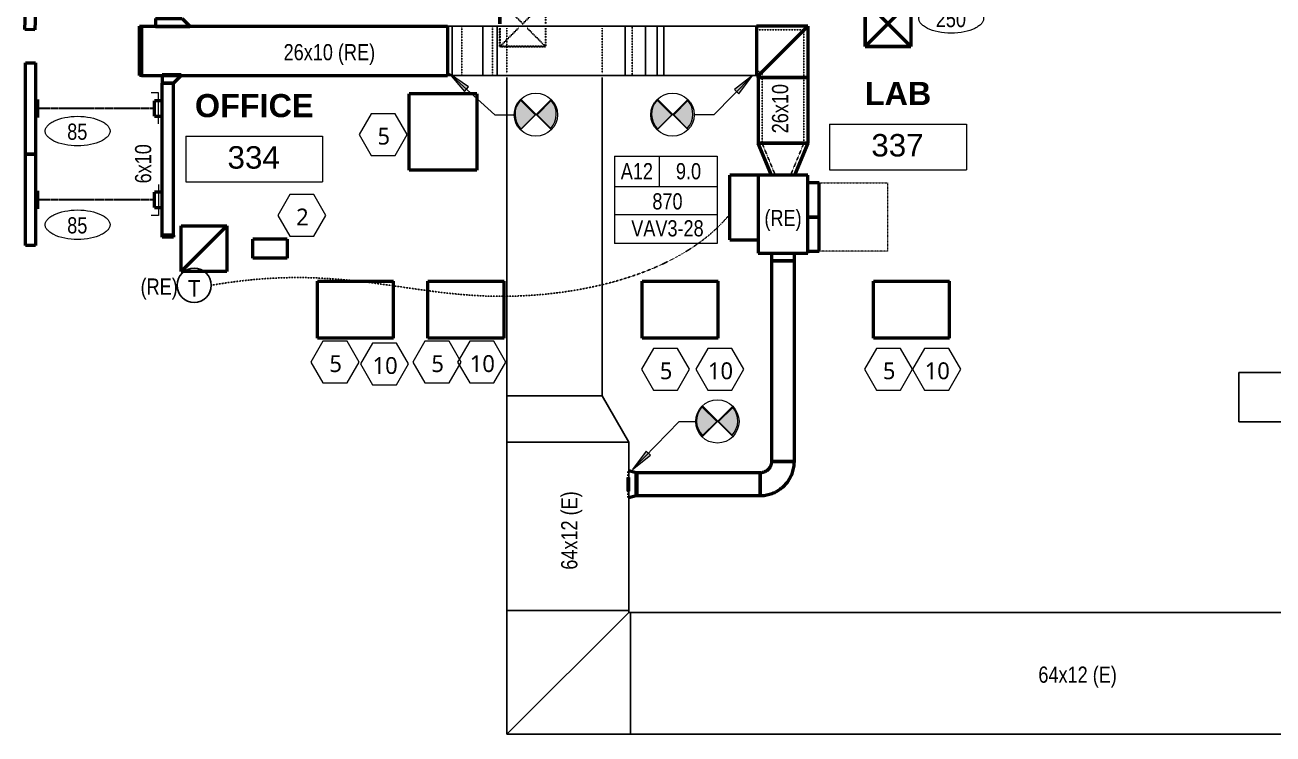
# Model space of a CAD drawing. Header units: inches. Extents: x 12453 to 15257, y -272 to 1517.
# Drawn here: x 12491 to 13148, y -272 to 101 of the extents above; entities that cross this region are included whole.
import ezdxf

# ---------------------------------------------------------------- set-up
doc = ezdxf.new("R2010")
doc.units = ezdxf.units.IN
doc.header["$MEASUREMENT"] = 0
for name, pattern in [('_ Hidden  _below_ behind_ beyond_', [0.09375, 0.0625, -0.03125]), ('Center', [1.2499999999999996, 0.2499999999999999, -0.1874999999999999, 0.625, -0.1874999999999999]), ('Dash', [0.25, 0.125, -0.125]), ('Hidden 1_16_', [0.09374999999999999, 0.06249999999999999, -0.03124999999999999]), ('Hidden 1_32_', [0.0625, 0.03125, -0.03125])]:
    doc.linetypes.add(name, pattern=pattern)
for name, color, linetype, lineweight in [('A-ANNO-NOTE', 131, 'Continuous', 20), ('A-AREA-IDEN', 2, 'Continuous', 20), ('A-DETL', 90, 'Continuous', 9), ('A-DETL-DEMO', 6, 'Continuous', 18), ('G-ANNO-TEXT', 231, 'Continuous', 9), ('M-EQPM', 50, 'Continuous', 18), ('M-EQPM-HDLN', 50, 'Continuous', 18), ('M-EQPM-IDEN', 50, 'Continuous', 20), ('M-HVAC-CDFF', 50, 'Continuous', 50), ('M-HVAC-CDFF-IDEN', 2, 'Continuous', 20), ('M-HVAC-DUCT', 70, 'Continuous', 18), ('M-HVAC-DUCT-CNTR', 70, 'Continuous', 18), ('M-HVAC-DUCT-IDEN', 70, 'Continuous', 20)]:
    doc.layers.add(name, color=color, linetype=linetype, lineweight=lineweight)
doc.styles.add('Arial', font='arial.ttf', dxfattribs={"height": 11.80239520958082})
doc.styles.add('Arial_B', font='arialbd.ttf', dxfattribs={"height": 12.17707442258339})
doc.styles.add('Swis721 BT', font='swiss.ttf', dxfattribs={"width": 0.8, "height": 8.514637904468403})
doc.styles.add('Trebuchet MS', font='trebuc.ttf', dxfattribs={"height": 8.86153846153846})

# ---------------------------------------------------------------- blocks, each defined once
blk = doc.blocks.new('Rectangular Elbow - Mitered - Standard-2767142-3RD FLOOR PLAN - NEW')
at = {"layer": 'M-HVAC-DUCT', "lineweight": 25}
for p, q in [((31.99999999999966, 32.99999999999967), (-32.00000000000033, 32.99999999999967)), ((-32.00000000000033, 32.99999999999967), (-32.00000000000034, 31.99999999999968)), ((31.99999999999967, -32.00000000000033), (31.99999999999966, 32.99999999999967)), ((-32.99999999999975, -32.00000000000033), (-32.99999999999975, 31.99999999999967)), ((-32.99999999999975, 31.99999999999967), (-32.00000000000033, 31.99999999999967)), ((31.99999999999968, -32.00000000000033), (-32.99999999999975, -32.00000000000033))]:
    blk.add_line(p, q, dxfattribs=at)
blk = doc.blocks.new('Rectangular Elbow - Radius - 1 W-2799926-3RD FLOOR PLAN - NEW')
at = {"layer": 'M-HVAC-DUCT', "lineweight": 25}
for p, q in [((12806.9834872941, 74.7976748769318), (12806.9834872941, 100.7976748769318)), ((12817.5900890119, 100.7976748769318), (12806.9834872941, 100.7976748769318)), ((12817.5900890119, 100.7976748769318), (12817.5900890119, 74.7976748769318)), ((12817.5900890119, 74.7976748769318), (12806.9834872941, 74.7976748769318))]:
    blk.add_line(p, q, dxfattribs=at)
blk = doc.blocks.new('Rectangular Elbow - Radius - 1 W-2799993-3RD FLOOR PLAN - NEW')
at = {"layer": 'M-HVAC-DUCT', "lineweight": 25}
for p, q in [((12732.12033853129, 74.7976748769323), (12732.12033853129, 100.7976748769323)), ((12732.12033853129, 100.7976748769323), (12739.62033853129, 100.7976748769323)), ((12739.62033853129, 100.7976748769323), (12739.62033853129, 74.7976748769323)), ((12732.12033853129, 74.7976748769323), (12739.62033853129, 74.7976748769323))]:
    blk.add_line(p, q, dxfattribs=at)
blk = doc.blocks.new('Rectangular Transition - Angle - 30 Degree-2767028-3RD FLOOR PLAN - NEW')
at = {"layer": 'M-HVAC-DUCT', "lineweight": 25}
for p, q in [((3.082584643272768e-13, 24.99999999999971), (24.24871130596463, 38.99999999999972)), ((24.24871130596462, 38.99999999999972), (24.24871130596462, -25.00000000000027)), ((3.082584643272768e-13, -25.0000000000003), (3.082584643272768e-13, 24.99999999999971)), ((24.24871130596462, -25.00000000000027), (3.090860900556435e-13, -25.00000000000029))]:
    blk.add_line(p, q, dxfattribs=at)
blk = doc.blocks.new('Return Diffuser - Rectangular Outlet _PAR_ - PAR-8x8_24x24-V135-3RD FLOOR PLAN - NEW')
at = {"layer": 'M-HVAC-CDFF'}
for p, q in [((12.00000000000039, 11.99999999999992), (-11.99999999999975, 11.99999999999992)), ((-11.99999999999975, 11.99999999999992), (-11.99999999999975, -12.00000000000043)), ((-11.99999999999971, 11.99999999999976), (12.0000000000003, -12.00000000000043)), ((12.00000000000039, -12.00000000000043), (12.00000000000039, 11.99999999999992)), ((-11.99999999999975, -12.00000000000043), (12.00000000000039, -12.00000000000043))]:
    blk.add_line(p, q, dxfattribs=at)
blk = doc.blocks.new('Supply Diffuser _OMNI_ - 8_ RD INLET _24x24_-V147-3RD FLOOR PLAN - NEW')
at = {"layer": 'M-HVAC-CDFF'}
for p, q in [((12.0000000000003, 11.99999999999967), (-11.99999999999971, 11.99999999999967)), ((-11.99999999999971, 11.99999999999967), (-11.99999999999971, -12.00000000000043)), ((12.0000000000003, 11.99999999999979), (-11.99999999999971, -12.00000000000043)), ((-11.99999999999971, 11.99999999999978), (12.0000000000003, -12.00000000000043)), ((-11.99999999999971, 11.99999999999967), (-11.99999999999971, -12.00000000000033)), ((-11.99999999999971, 11.99999999999967), (12.0000000000003, 11.99999999999967)), ((12.0000000000003, -12.00000000000043), (12.0000000000003, 11.99999999999967)), ((12.0000000000003, 11.99999999999967), (12.0000000000003, -12.00000000000033)), ((-11.99999999999971, -12.00000000000043), (12.0000000000003, -12.00000000000043)), ((-11.99999999999971, -12.00000000000033), (12.0000000000003, -12.00000000000033))]:
    blk.add_line(p, q, dxfattribs=at)
blk = doc.blocks.new('Plenum Slot Supply _TBD_ - 8_ RD INLET - TBDI _48_ Plenum_-2904137-3RD FLOOR PLAN - NEW')
at = {"layer": 'M-HVAC-CDFF'}
for p, q in [((24.00000000000034, 2.625000000006843), (-23.99999999999965, 2.625000000006843)), ((-23.99999999999965, 2.625000000006843), (-23.99999999999965, -2.624999999993161)), ((24.00000000000034, -2.624999999993161), (24.00000000000034, 2.625000000006843)), ((-23.99999999999965, -2.624999999993161), (24.00000000000034, -2.624999999993161)), ((-4.687499999999659, -3.750000000000286), (-2.062499999999699, -3.75000000000025)), ((-2.062499999999653, -3.75000000000025), (2.062500000000353, -3.75000000000025)), ((2.062500000000319, -3.75000000000025), (4.687500000000342, -3.750000000000286))]:
    blk.add_line(p, q, dxfattribs=at)
blk = doc.blocks.new('Nailor D35SST 5-12 - Nailor D35SST 5-12-3161700-3RD FLOOR PLAN - NEW')
at = {"layer": 'M-EQPM', "lineweight": 50}
for p, q in [((-27.99999999999975, -13.50000000000023), (-27.99999999999975, 20.49999999999978)), ((-12.99999999999975, 20.49999999999978), (-27.99999999999975, 20.49999999999978)), ((-12.99999999999975, 20.49999999999978), (-12.99999999999975, -13.50000000000023)), ((13.00000000000025, 20.49999999999966), (-12.99999999999975, 20.49999999999966)), ((-12.99999999999975, 20.49999999999966), (-12.99999999999975, -20.50000000000033)), ((13.00000000000025, -20.50000000000033), (13.00000000000025, 20.49999999999966)), ((19.00000000000031, 16.49999999999967), (13.00000000000031, 16.49999999999967)), ((19.00000000000031, -1.50000000000033), (19.00000000000031, 16.49999999999967)), ((13.00000000000031, -1.50000000000033), (19.00000000000031, -1.50000000000033)), ((19.00000000000028, -1.500000000000333), (13.00000000000028, -1.500000000000333)), ((19.00000000000028, -19.50000000000033), (19.00000000000028, -1.500000000000333)), ((-27.99999999999975, -13.50000000000023), (-12.99999999999975, -13.50000000000023)), ((13.00000000000028, -19.50000000000033), (19.00000000000028, -19.50000000000033)), ((-12.99999999999975, -20.50000000000033), (13.00000000000025, -20.50000000000033)), ((-5.999999999990449, -20.50000000000079), (-5.999999999990449, -24.50000000000056)), ((6.000000000000245, -24.50000000000033), (-5.999999999999753, -24.50000000000033)), ((6.000000000010913, -24.50000000000056), (6.000000000010913, -20.50000000000079))]:
    blk.add_line(p, q, dxfattribs=at)
at = {"layer": 'M-EQPM-HDLN', "linetype": 'Dash', "lineweight": 9}
for p, q in [((19.00000000000031, 16.49999999999967), (55.00000000000028, 16.49999999999967)), ((55.00000000000028, 16.49999999999967), (55.00000000000028, -19.50000000000033)), ((55.00000000000028, -19.50000000000033), (19.00000000000028, -19.50000000000033))]:
    blk.add_line(p, q, dxfattribs=at)
blk = doc.blocks.new('Round Elbow - 1 D-V162-3RD FLOOR PLAN - NEW')
at = {"layer": 'M-HVAC-DUCT', "lineweight": 50}
for p, q in [((-5.999999999999707, 11.99999999999966), (2.266469282691368e-13, 11.99999999999964)), ((2.319759987873374e-13, 11.99999999999964), (6.000000000000269, 11.99999999999963)), ((-11.99999999999973, -3.313672457182525e-13), (-11.99999999999973, 5.999999999999641)), ((-11.99999999999973, -6.000000000000335), (-11.99999999999973, -3.366963162364533e-13))]:
    blk.add_line(p, q, dxfattribs=at)
at = {"layer": 'M-HVAC-DUCT', "lineweight": 50, "flags": 128}
for points in [[(-5.999999999990449, 11.99999999999966), (-6.004799360023298, 11.76006399487971), (-6.019189762173027, 11.52051183618437), (-6.043148184865912, 11.28172675626626), (-6.076636299735127, 11.04409076031402), (-6.119600532942058, 10.80798401522907), (-6.171972150876626, 10.57378424143667), (-6.233667370124748, 10.34186610861468), (-6.304587491494202, 10.11260063630288), (-6.384619057921554, 9.886354600348907), (-6.473634035972281, 9.663489946147704), (-6.571490020669443, 9.44436320960335), (-6.678030463313916, 9.229324946750351), (-6.793084921923763, 9.018719172937265), (-6.916469333908025, 8.81288281247407), (-7.047986310531541, 8.612145159629334), (-7.187425452683782, 8.416827351825075), (-7.33456368748375, 8.22724185588879), (-7.489165625143868, 8.043691968170604), (-7.650983935544445, 7.866471329336263), (-7.819759743907524, 7.695863454602317), (-7.995223044941212, 7.532141280174073), (-8.177093134798268, 7.375566726605597), (-8.365079060128663, 7.226390279781298), (-8.558880083554866, 7.084850590193354), (-8.758186164779998, 6.951174091152097), (-8.962678456593492, 6.825574636539499), (-9.172029814947562, 6.708253158690012), (-9.385905322329561, 6.599397346940349), (-9.603962823551681, 6.499181347369016), (-9.82585347312988, 6.407765484195919), (-10.05122229335711, 6.325296003302127), (-10.27970874219772, 6.251904838264067), (-10.51094729007536, 6.187709399289928), (-10.74456800464168, 6.132812385387751), (-10.98019714258726, 6.087301620068728), (-11.21745774756027, 6.051249910849378), (-11.45597025320376, 6.024714932773576), (-11.69535309038792, 6.007739136146141), (-11.93522329763891, 6.000349678619499), (-11.99999999998908, 5.999999999999658)], [(-11.99999999998908, -6.00000000000034), (-11.28019198463062, -5.985601919898044), (-10.56153550854424, -5.942430713447833), (-9.845180268789589, -5.8705554453702), (-9.132272280933192, -5.770091100761873), (-8.423952045679014, -5.641198401142787), (-7.72135272430114, -5.484083547337035), (-7.025598325834834, -5.298997889594374), (-6.337801908899109, -5.086237525484306), (-5.659063801037518, -4.846142826203617), (-4.990469838433909, -4.579097892052459), (-4.333089628801189, -4.285529937959608), (-3.687974840243896, -3.965908610027554), (-3.056157518802592, -3.620745234198352), (-2.43864843741403, -3.250591998242157), (-1.836435478879139, -2.856041068374679), (-1.250482055466364, -2.437723641917614), (-0.6817255676564854, -1.996308937517369), (-0.131075904503632, -1.532503124536674), (0.4005860120000761, -1.047048193336991), (0.9124096362015733, -0.5407207682494571), (1.403576159485965, -0.01433086514396109), (1.873299820191732, 0.531279404424822), (2.320829160665653, 1.09523718041703), (2.745448229428802, 1.6766402506953), (3.146477726553257, 2.274558494373081), (3.523276090391391, 2.888035369809472), (3.875240523938828, 3.516089444872363), (4.201807959187135, 4.157715967018702), (4.502455957902838, 4.811888470686426), (4.776703547420765, 5.477560419419318), (5.024111990102482, 6.153666880101354), (5.244285485217005, 6.839126226624216), (5.436871802138739, 7.532841870256788), (5.601562843846295, 8.233704013954023), (5.73809513980268, 8.940591427795196), (5.846250267461072, 9.652373242712882), (5.925855201688136, 10.36791075964197), (5.976782591570099, 11.08605927119481), (5.998950964150025, 11.80566989295084), (6.000000000010913, 11.99999999999966)]]:
    blk.add_lwpolyline(points, dxfattribs=at)
blk = doc.blocks.new('Rectangular Transition - Angle - 45 Degree-2799240-3RD FLOOR PLAN - NEW')
at = {"layer": 'M-HVAC-DUCT', "lineweight": 50}
for p, q in [((2.979831821830342e-13, 5.999999999999702), (16.89949493661198, 12.99999999999997)), ((16.89949493661198, 12.99999999999997), (16.89949493661198, -13.00000000000005)), ((16.89949493661198, -13.00000000000004), (2.98427949019242e-13, -6.000000000000298))]:
    blk.add_line(p, q, dxfattribs=at)
blk = doc.blocks.new('Rectangular Elbow - Mitered - Standard-2799574-3RD FLOOR PLAN - NEW')
at = {"layer": 'M-HVAC-DUCT', "lineweight": 50}
for p, q in [((12.99999999999967, 13.99999999999966), (-13.00000000000033, 13.99999999999967)), ((-13.00000000000033, 13.99999999999967), (-13.00000000000033, 12.99999999999966)), ((12.99999999999966, -13.00000000000033), (12.99999999999967, 13.99999999999966)), ((-13.99999999999975, -13.00000000000033), (-13.99999999999975, 12.99999999999967)), ((-13.99999999999975, 12.99999999999967), (-13.00000000000033, 12.99999999999967)), ((12.99999999999967, -13.00000000000033), (-13.99999999999975, -13.00000000000033))]:
    blk.add_line(p, q, dxfattribs=at)
blk = doc.blocks.new('Rectangular Endcap - Standard-2909696-3RD FLOOR PLAN - NEW')
at = {"layer": 'M-HVAC-DUCT', "lineweight": 50}
for p, q in [((2.021055038749142e-13, -13.00000000000039), (2.881689837995549e-13, 12.99999999999961)), ((2.451372438372345e-13, 12.99999999999961), (1.00000000000074, 12.99999999999961)), ((1.000000000000783, 12.99999999999961), (1.000000000000697, -13.00000000000039)), ((1.00000000000074, -13.00000000000039), (2.451372438372345e-13, -13.00000000000039))]:
    blk.add_line(p, q, dxfattribs=at)
blk = doc.blocks.new('Rectangular Tap - Beveled - Standard-2915283-3RD FLOOR PLAN - NEW')
at = {"layer": 'M-HVAC-DUCT', "lineweight": 50}
for p, q in [((-0.239999999999754, -6.999999999999724), (-0.2399999999998115, 11.00000000000028)), ((-0.2399999999997764, 11.00000000000028), (2.451372438372345e-13, 11.00000000000028)), ((4.000000000000195, 7.000000000000281), (6.88782364477447e-13, 11.00000000000028)), ((4.000000000000195, -6.999999999999726), (4.000000000000195, 7.000000000000281)), ((4.000000000000195, -6.999999999999726), (-0.2399999999997764, -6.999999999999724))]:
    blk.add_line(p, q, dxfattribs=at)
blk = doc.blocks.new('Rectangular Tap - Beveled - Standard-2915543-3RD FLOOR PLAN - NEW')
at = {"layer": 'M-HVAC-DUCT', "lineweight": 50}
for p, q in [((-0.2399999999997977, 2.999999999999717), (4.000000000000195, 2.999999999999717)), ((-0.2399999999998201, -7.000000000000287), (-0.2399999999997881, 2.999999999999717)), ((4.000000000000195, -3.000000000000279), (4.000000000000195, 2.999999999999717)), ((6.888355174889533e-13, -7.000000000000287), (4.000000000000195, -3.000000000000279)), ((2.451372438372345e-13, -7.000000000000289), (-0.2399999999997977, -7.000000000000287))]:
    blk.add_line(p, q, dxfattribs=at)
blk = doc.blocks.new('Rectangular Endcap - Standard-2915555-3RD FLOOR PLAN - NEW')
at = {"layer": 'M-HVAC-DUCT', "lineweight": 50}
for p, q in [((2.352068423074683e-13, -3.000000000000386), (2.550676453670008e-13, 2.999999999999613)), ((2.451372438372345e-13, 2.999999999999613), (1.00000000000074, 2.999999999999609)), ((1.00000000000075, 2.999999999999609), (1.00000000000073, -3.00000000000039)), ((1.00000000000074, -3.00000000000039), (2.451372438372345e-13, -3.000000000000386))]:
    blk.add_line(p, q, dxfattribs=at)
blk = doc.blocks.new('Rectangular Elbow - Radius - 1 W-V185-3RD FLOOR PLAN - NEW')
at = {"layer": 'M-HVAC-DUCT', "lineweight": 25}
for p, q in [((12823.73222463563, 74.79767487693101), (12823.73222463563, 100.797674876931)), ((12827.26775854156, 100.797674876931), (12823.73222463563, 100.797674876931)), ((12827.26775854156, 100.797674876931), (12827.26775854156, 74.79767487693101)), ((12823.73222463563, 74.79767487693101), (12827.26775854156, 74.79767487693101))]:
    blk.add_line(p, q, dxfattribs=at)
blk = doc.blocks.new('Rectangular Elbow - Radius - 1 W-V133-3RD FLOOR PLAN - NEW')
at = {"layer": 'A-DETL-DEMO', "linetype": 'Hidden 1_16_', "lineweight": 25}
blk.add_line((12720.97674499184, 74.79767487693174), (12720.97674499184, 100.7976748769317), dxfattribs=at)
at = {"layer": 'M-HVAC-DUCT', "lineweight": 25}
for p, q in [((12713.47674499184, 74.79767487693174), (12713.47674499184, 100.7976748769317)), ((12715.97674499184, 100.7976748769317), (12713.47674499184, 100.7976748769317)), ((12715.97674499184, 100.7976748769317), (12715.97674499184, 74.79767487693174)), ((12713.47674499184, 74.79767487693174), (12715.97674499184, 74.79767487693174))]:
    blk.add_line(p, q, dxfattribs=at)
blk = doc.blocks.new('Supply Diffuser _OMNI_ - 8_ RD INLET _24x24_-3198319-3RD FLOOR PLAN - NEW')
at = {"layer": 'A-DETL-DEMO', "linetype": 'Hidden 1_16_', "lineweight": 30}
for p, q in [((-11.99999999999971, 7.193385346762089), (-11.99999999999971, -12.00000000000043)), ((-11.99999999999971, 7.193385346762107), (-11.99999999999971, -12.00000000000033)), ((-7.193385346761585, 7.19338534676162), (0.09265195268216873, -0.09265195268219671)), ((12.0000000000003, 11.99999999999967), (2.342651952681146, 11.99999999999967)), ((12.0000000000003, 11.99999999999979), (2.342651952682106, 2.34265195268151)), ((2.342651952681145, 11.99999999999967), (12.0000000000003, 11.99999999999967)), ((12.0000000000003, -12.00000000000043), (12.0000000000003, 11.99999999999967)), ((12.0000000000003, 11.99999999999967), (12.0000000000003, -12.00000000000033)), ((0.09265195268102565, 0.09265195268041014), (-11.99999999999971, -12.00000000000043)), ((2.342651952681753, -2.342651952681802), (12.0000000000003, -12.00000000000043)), ((-11.99999999999971, -12.00000000000043), (0.09265195268134806, -12.00000000000043)), ((-11.99999999999971, -12.00000000000033), (0.09265195268134806, -12.00000000000033)), ((2.342651952681145, -12.00000000000043), (12.0000000000003, -12.00000000000043)), ((2.342651952681145, -12.00000000000033), (12.0000000000003, -12.00000000000033))]:
    blk.add_line(p, q, dxfattribs=at)
at = {"layer": 'M-HVAC-CDFF'}
for p, q in [((0.09265195268134806, 11.99999999999967), (-11.99999999999971, 11.99999999999967)), ((-11.99999999999971, 11.99999999999967), (-11.99999999999971, 9.443385346761897)), ((-11.99999999999971, 11.99999999999978), (-9.4433853467622, 9.443385346762254)), ((-11.99999999999971, 11.99999999999967), (-11.99999999999971, 9.443385346761907)), ((-11.99999999999971, 11.99999999999967), (0.09265195268134539, 11.99999999999967))]:
    blk.add_line(p, q, dxfattribs=at)
blk = doc.blocks.new('Round Takeoff - Conical - Standard-2905850-3RD FLOOR PLAN - NEW')
at = {"layer": 'A-DETL-DEMO', "linetype": 'Hidden 1_16_', "lineweight": 30}
for p, q in [((-0.2399999999888678, 7.000000000000454), (1.091393642127514e-11, 7.000000000000454)), ((-0.2399999999997084, 7.000000000000393), (-0.2399999999997084, 3.590011200983804)), ((-0.2399999999997084, -3.590011200982842), (-0.2399999999997084, -6.999999999999749)), ((1.091393642127514e-11, -6.999999999999431), (-0.2399999999888678, -6.999999999999431))]:
    blk.add_line(p, q, dxfattribs=at)
at = {"layer": 'M-HVAC-DUCT', "lineweight": 50}
for p, q in [((1.091393642127514e-11, 7.000000000000454), (4.000000000011368, 6.000000000000681)), ((-0.2399999999997084, 3.588329557459085), (-0.2399999999997084, 2.523473074422287e-13)), ((-0.2399999999997084, 3.50233014431884e-13), (-0.2399999999997084, -3.58832955745839)), ((2.464695114667847e-13, 3.59358684137979), (2.464695114667847e-13, 2.523473074422287e-13)), ((2.464695114667847e-13, 3.50233014431884e-13), (2.464695114667847e-13, -3.593568944535265)), ((4.000000000011368, 6.00000000000034), (4.250000000011823, 6.00000000000034)), ((4.000000000000246, 6.000000000000596), (4.000000000000374, 3.599525499050531e-13)), ((4.000000000000257, 3.599525499050483e-13), (4.000000000000513, -5.999999999999436)), ((4.250000000000245, 2.484735882141294e-13), (4.250000000000245, 6.000000000000408)), ((4.250000000000245, -5.999999999999726), (4.250000000000245, 3.214902994521809e-13)), ((4.000000000011368, -5.999999999999317), (1.091393642127514e-11, -6.999999999999431)), ((4.250000000011823, -5.999999999999658), (4.000000000011368, -5.999999999999658))]:
    blk.add_line(p, q, dxfattribs=at)
blk = doc.blocks.new('Round Takeoff - Standard w_ VD-V214-3RD FLOOR PLAN - NEW')
at = {"layer": 'A-DETL-DEMO', "linetype": 'Hidden 1_16_', "lineweight": 30}
for p, q in [((-0.2400000000038744, 4.000000000010004), (-3.41060513164848e-12, 4.000000000010004)), ((-0.2399999999998057, 4.000000000000414), (-0.2399999999997924, 3.325186224399847e-13)), ((-0.2399999999998057, 3.299486289839078e-13), (-0.2399999999997924, -3.999999999999702)), ((-4.092726157978176e-12, -3.99999999998954), (-0.2400000000038744, -3.99999999998954))]:
    blk.add_line(p, q, dxfattribs=at)
at = {"layer": 'M-HVAC-DUCT'}
for p, q in [((2.003420426543702, 8.25000000000033), (5.753420426543704, 8.250000000000343)), ((2.003420426543728, -7.999999999999659), (2.003420426543702, 8.250000000000332))]:
    blk.add_line(p, q, dxfattribs=at)
at = {"layer": 'M-HVAC-DUCT', "lineweight": 50}
for p, q in [((-2.728484105318784e-12, 4.000000000010686), (3.999999999995679, 4.000000000010686)), ((4.000000000000305, 2.9890503392581e-13), (4.000000000000294, 4.000000000000406)), ((4.000000000000305, -3.999999999999709), (4.000000000000294, 2.963350404697327e-13)), ((3.999999999996362, -3.99999999998954), (-4.092726157978176e-12, -3.99999999998954))]:
    blk.add_line(p, q, dxfattribs=at)
blk = doc.blocks.new('Round Takeoff - Standard w_ VD-V221-3RD FLOOR PLAN - NEW')
at = {"layer": 'A-DETL-DEMO', "linetype": 'Hidden 1_16_', "lineweight": 30}
for p, q in [((-0.2399999999997817, 4.000000000012732), (3.41060513164848e-13, 4.000000000012732)), ((-0.2399999999996937, 3.999999999999702), (-0.2399999999997071, -3.040999157929865e-13)), ((-0.2399999999996937, -3.066699092490638e-13), (-0.2399999999997071, -4.000000000000414)), ((3.41060513164848e-13, -3.999999999988176), (-0.2399999999997817, -3.999999999988176))]:
    blk.add_line(p, q, dxfattribs=at)
at = {"layer": 'M-HVAC-DUCT'}
for p, q in [((2.003420426543728, 7.999999999999659), (2.003420426543702, -8.250000000000332)), ((2.003420426543702, -8.25000000000033), (5.753420426543704, -8.250000000000343))]:
    blk.add_line(p, q, dxfattribs=at)
at = {"layer": 'M-HVAC-DUCT', "lineweight": 50}
for p, q in [((3.41060513164848e-13, 4.000000000012732), (4.000000000000454, 4.000000000012732)), ((4.000000000000283, -3.221837536606543e-13), (4.000000000000294, 3.999999999999709)), ((4.000000000000454, -3.999999999988176), (3.41060513164848e-13, -3.999999999988176)), ((4.000000000000283, -4.000000000000406), (4.000000000000294, -3.247537471167313e-13))]:
    blk.add_line(p, q, dxfattribs=at)
blk = doc.blocks.new('Diffuser Tag - Diffuser Tag _GPI_ - Airflow Only-1174567-3RD FLOOR PLAN - NEW')
at = {"layer": 'M-HVAC-CDFF-IDEN'}
for points, knots in [([(-0.2733821722393264, 8.234832660405194e-16), (-0.2733821722393264, 0.002120544972881543), (-0.2729835601545574, 0.00647847487141492), (-0.2703405630587479, 0.01531469710434119), (-0.2634260964460383, 0.02693955562540351), (-0.248144382122115, 0.04138758304565707), (-0.219066139123674, 0.05918199625253466), (-0.1685048339180955, 0.07621826088950157), (-0.09564779723932655, 0.0834729008052498), (-0.02279076056055762, 0.07621826088950127), (0.02777054464502081, 0.05918199625253412), (0.05684878764346215, 0.04138758304565641), (0.07213050196738555, 0.02693955562540276), (0.07904496858009517, 0.01531469710434035), (0.0816879656759046, 0.006478474871414024), (0.08208657776067356, 0.00212054497288066), (0.0820865777606736, -5.985621849243556e-17)], [-2.186510674934082e-15, -2.186510674934082e-15, -2.186510674934082e-15, -2.186510674934082e-15, 0.09817477042467884, 0.1963495408493599, 0.3926990816987219, 0.589048622548084, 0.7853981633974461, 1.17809724509617, 1.570796326794894, 1.963495408493618, 2.356194490192343, 2.552544031041704, 2.748893571891067, 2.945243112740429, 3.04341788316511, 3.141592653589791, 3.141592653589791, 3.141592653589791, 3.141592653589791]), ([(0.0820865777606736, -3.244976466198412e-18), (0.0820865777606736, -0.002120544972880719), (0.08168796567590463, -0.0064784748714141), (0.07904496858009527, -0.01531469710434032), (0.07213050196738575, -0.02693955562540273), (0.05684878764346234, -0.04138758304565628), (0.02777054464502117, -0.05918199625253387), (-0.02279076056055731, -0.07621826088950084), (-0.09564779723932616, -0.08347290080524901), (-0.1685048339180951, -0.07621826088950065), (-0.2190661391236737, -0.0591819962525334), (-0.248144382122115, -0.04138758304565567), (-0.2634260964460383, -0.02693955562540207), (-0.270340563058748, -0.01531469710433957), (-0.2729835601545574, -0.006478474871413342), (-0.2733821722393264, -0.002120544972879948), (-0.2733821722393264, 7.731000999696823e-16)], [3.14159265358979, 3.14159265358979, 3.14159265358979, 3.14159265358979, 3.239767424014471, 3.337942194439152, 3.534291735288514, 3.730641276137876, 3.926990816987239, 4.319689898685963, 4.712388980384687, 5.105088062083411, 5.497787143782135, 5.694136684631498, 5.89048622548086, 6.086835766330221, 6.185010536754902, 6.283185307179584, 6.283185307179584, 6.283185307179584, 6.283185307179584])]:
    blk.add_open_spline(points, degree=3, knots=knots, dxfattribs=at)
blk = doc.blocks.new('Room Tag - Room Tag-84095-3RD FLOOR PLAN - NEW')
at = {"layer": 'A-AREA-IDEN'}
for p, q in [((-0.3749999999999999, -0.06249999999999998), (-0.3749999999999999, -0.3124999999999999)), ((-0.3749999999999999, -0.06249999999999998), (0.3749999999999999, -0.06249999999999998)), ((0.3749999999999999, -0.06249999999999998), (0.3749999999999999, -0.3124999999999999)), ((-0.3749999999999999, -0.3124999999999999), (0.3749999999999999, -0.3124999999999999))]:
    blk.add_line(p, q, dxfattribs=at)
blk = doc.blocks.new('Mechanical Equipment Tag - VAV-1159225-3RD FLOOR PLAN - NEW')
at = {"layer": 'M-EQPM-IDEN'}
for p, q in [((0.05117652664444897, -0.1709214427389848), (0.05117652664444821, -0.6506089427389851)), ((0.05117652664444897, -0.1709214427389848), (0.6129984166804646, -0.1709214427389866)), ((0.2971114323324517, -0.3386297760723189), (0.297111432332452, -0.1709214427389855)), ((0.6129984166804646, -0.1709214427389866), (0.6129984166804638, -0.6506089427389867)), ((0.0511765266444487, -0.3386297760723181), (0.6129984166804644, -0.3386297760723199)), ((0.05117652664444846, -0.4909735260723181), (0.6129984166804641, -0.4909735260723199)), ((0.6129984166804638, -0.6506089427389867), (0.05117652664444821, -0.6506089427389851))]:
    blk.add_line(p, q, dxfattribs=at)
blk = doc.blocks.new('Point of Connection - Point of Connection - _GPI_-746426-3RD FLOOR PLAN - NEW')
at = {"layer": 'A-ANNO-NOTE', "lineweight": 9}
h = blk.add_hatch(color=256, dxfattribs=at)
edge = h.paths.add_edge_path(flags=0)
edge.add_arc((-0.002280299266980333, 0.004650984430885837), 0.1145497240274478, 137.6645063476148, 224.8464373478384, ccw=False)
edge.add_line((-0.08695706292251913, 0.08179685257421848), (-0.006262837864139767, 0.001102627515838714))
edge.add_line((-0.006262837864139766, 0.00110262751583871), (-0.08349598583011647, -0.07613052045013786))
h = blk.add_hatch(color=256, dxfattribs=at)
edge = h.paths.add_edge_path(flags=0)
edge.add_line((0.07871055801337995, -0.07328055057716999), (0.004327379920371133, 0.0011026275158387))
edge.add_line((0.004327379920371121, 0.0011026275158387), (0.08177458262271144, 0.07854983021817939))
edge.add_arc((-0.005508123295087922, 0.004365138249880495), 0.1145497240274478, -42.674609157798386, 40.36239929141709, ccw=False)
at = {"layer": 'A-ANNO-NOTE'}
for p, q in [((-0.006262837864139766, 0.00110262751583871), (-0.08695706292251913, 0.08179685257421848)), ((-0.08622730235600952, -0.08204120768564219), (0.08121650285044459, 0.08540259752081159)), ((0.08274005169439434, -0.08048941496779564), (-0.08467550963816298, 0.08692614636476134)), ((0.08177458262271144, 0.07854983021817939), (0.004327379920371121, 0.0011026275158387)), ((-0.08349598583011647, -0.07613052045013786), (-0.006262837864139766, 0.00110262751583871)), ((0.004327379920371132, 0.0011026275158387), (0.07871055801337995, -0.07328055057716999))]:
    blk.add_line(p, q, dxfattribs=at)
blk.add_circle((-0.002505399752782466, 0.001680694917584698), 0.118400650129163, dxfattribs=at)
for centre, start, end in [((-0.002280299266980333, 0.004650984430885837), 137.6645063476145, 224.846437347838), ((-0.005508123295087922, 0.004365138249880495), 317.3253908422012, 40.36239929141682)]:
    blk.add_arc(centre, 0.1145497240274478, start, end, dxfattribs=at)
blk = doc.blocks.new('Note Hexagon - Note Hexagon - _GPI_-1528888-3RD FLOOR PLAN - NEW')
at = {"layer": 'A-ANNO-NOTE'}
for p, q in [((-0.06936595791414911, 0.1146539663481912), (-0.1352839266641504, 0.000480695341454583)), ((0.06246997958585079, 0.1146539663481897), (-0.06936595791414911, 0.1146539663481912)), ((0.1283879483358497, 0.0004806953414513018), (0.06246997958585077, 0.1146539663481897)), ((-0.1352839266641504, 0.0004806953414545882), (-0.06936595791415202, -0.1136925756652837)), ((0.06246997958584775, -0.1136925756652856), (0.1283879483358497, 0.0004806953414513356)), ((-0.06936595791415205, -0.1136925756652837), (0.06246997958584773, -0.1136925756652856))]:
    blk.add_line(p, q, dxfattribs=at)

msp = doc.modelspace()

# ---------------------------------------------------------------- hatches: boundary and pattern name
at = {"layer": 'A-ANNO-NOTE'}
for points in [[(12714.59612579131, 75.64061213045024), (12722.44879624638, 66.43021423125268), (12724.56504937849, 68.77647159790195)], [(12873.89064138439, 74.84833813521128), (12864.34565743247, 67.40594980250275), (12866.59712671527, 65.18911940341845)], [(12810.82015498069, -132.5464075511655), (12820.29026566758, -125.0089765355356), (12818.01674877298, -122.814763264299)]]:
    msp.add_hatch(color=256, dxfattribs=at).paths.add_polyline_path(points, flags=0)

# ---------------------------------------------------------------- linework, layer by layer
for p, q in [((12714.59612579131, 75.64061213045024), (12722.44879624638, 66.43021423125268)), ((12724.56504937849, 68.77647159790195), (12714.59612579131, 75.64061213045024)), ((12714.59612579131, 75.64061213045024), (12738.40687757238, 54.16403468814459)), ((12873.89064138439, 74.84833813521128), (12853.52456621045, 54.16403468814452)), ((12873.89064138439, 74.84833813521128), (12864.34565743247, 67.40594980250275)), ((12866.59712671527, 65.18911940341845), (12873.89064138439, 74.84833813521128)), ((12722.44879624638, 66.43021423125268), (12724.56504937849, 68.77647159790195)), ((12864.34565743247, 67.40594980250275), (12866.59712671527, 65.18911940341845)), ((12738.40687757238, 54.16403468814459), (12748.60603734786, 54.16403468814459)), ((12853.52456621045, 54.16403468814452), (12843.17027324809, 54.16403468814456)), ((12810.82015498069, -132.5464075511655), (12835.2930764067, -107.1889817021932)), ((12835.2930764067, -107.1889817021932), (12844.04576078348, -107.1889817021932)), ((12818.01674877298, -122.814763264299), (12810.82015498069, -132.5464075511655)), ((12820.29026566758, -125.0089765355356), (12818.01674877298, -122.814763264299)), ((12810.82015498069, -132.5464075511655), (12820.29026566758, -125.0089765355356))]:
    msp.add_line(p, q, dxfattribs=at)
at = {"layer": 'A-DETL', "lineweight": 50}
msp.add_line((12902.97854573061, 100.7976748769307), (12876.97854573061, 74.79767487693252), dxfattribs=at)
at = {"layer": 'A-DETL', "lineweight": 25}
msp.add_line((12808.76795590105, -207.6212264459205), (12744.76795590105, -271.6212264459222), dxfattribs=at)
msp.add_circle((12580.28299829114, -35.57076338995869), 9, dxfattribs=at)
at = {"layer": 'A-DETL', "linetype": '_ Hidden  _below_ behind_ beyond_', "lineweight": 25}
msp.add_open_spline([(12589.28299829114, -35.57076338995876), (12654.56550111865, -24.12596112055302), (12721.19805272416, -55.19723021660923), (12835.73894160678, -30.33001817704906), (12861.8868973999, 1.797674876930127)], degree=3, knots=[0, 0, 0, 0, 7.139116360812094, 13.58782601489686, 13.58782601489686, 13.58782601489686, 13.58782601489686], dxfattribs=at)
at = {"layer": 'A-DETL-DEMO', "linetype": 'Hidden 1_16_', "lineweight": 25}
for p, q in [((12737.12033853129, 74.7976748769323), (12737.12033853129, 100.7976748769323)), ((12744.76795590105, 75.92267487693229), (12744.76795590105, 99.67267487693258)), ((12794.76795590105, 75.92267487693161), (12794.76795590105, 99.6726748769319)), ((12810.51902120003, 100.7976748769318), (12810.51902120003, 74.79767487693178))]:
    msp.add_line(p, q, dxfattribs=at)
at = {"layer": 'M-HVAC-DUCT', "lineweight": 50}
for p, q in [((12552.5270401572, 74.79767487693404), (12552.5270401572, 100.797674876934)), ((12552.5270401572, 100.797674876934), (12713.47674499184, 100.7976748769317)), ((12713.47674499184, 100.7976748769317), (12713.47674499184, 74.79767487693174)), ((12552.5270401572, 74.79767487693404), (12713.47674499184, 74.79767487693174)), ((12876.8868973999, 73.79767487692996), (12902.8868973999, 73.79767487692996)), ((12876.8868973999, 73.79767487692996), (12876.8868973999, 39.19716981354173)), ((12902.8868973999, 73.79767487692996), (12902.8868973999, 39.19716981354173)), ((12563.45116580841, 70.7976748769336), (12569.45116580841, 70.7976748769336)), ((12563.45116580841, -9.202325123066165), (12563.45116580841, 70.7976748769336)), ((12569.45116580841, -9.202325123066165), (12569.45116580841, 70.7976748769336)), ((12693.37143968551, 25.04767487716816), (12693.37143968551, 65.04767487716816)), ((12728.8773842884, 65.04767487716805), (12693.37143968551, 65.04767487716816)), ((12728.8773842884, 65.04767487716805), (12728.8773842884, 25.04767487716805)), ((12902.8868973999, 39.19716981354173), (12876.8868973999, 39.19716981354173)), ((12728.8773842884, 25.04767487716805), (12693.37143968551, 25.04767487716816)), ((12569.45116580841, -9.202325123066165), (12563.45116580841, -9.202325123066165)), ((12611.1926037697, -21.36042093791864), (12611.1926037697, -11.36042093791864)), ((12629.1926037697, -11.36042093791864), (12611.1926037697, -11.36042093791864)), ((12629.1926037697, -11.36042093791864), (12629.1926037697, -21.36042093791864)), ((12629.1926037697, -21.36042093791864), (12611.1926037697, -21.36042093791864)), ((12883.88689739991, -22.70232512306972), (12883.88689739991, -128.2023251230655)), ((12883.8868973999, -22.70232512306982), (12895.8868973999, -22.70232512306982)), ((12895.88689739991, -128.2023251230655), (12895.88689739991, -22.70232512306972)), ((12645.17651375487, -33.34901866322067), (12685.17651375487, -33.34901866322067)), ((12645.17651375487, -63.34901866322067), (12645.17651375487, -33.34901866322067)), ((12685.17651375487, -63.34901866322067), (12685.17651375487, -33.34901866322067)), ((12703.22728034244, -33.34901866322066), (12743.22728034244, -33.34901866322066)), ((12703.22728034244, -63.34901866322065), (12703.22728034244, -33.34901866322066)), ((12743.22728034244, -63.34901866322065), (12743.22728034244, -33.34901866322066)), ((12815.81314828816, -33.34901866322067), (12855.81314828816, -33.34901866322067)), ((12815.81314828816, -63.34901866322067), (12815.81314828816, -33.34901866322067)), ((12855.81314828816, -63.34901866322067), (12855.81314828816, -33.34901866322067)), ((12937.477606652, -33.34901866322067), (12977.477606652, -33.34901866322067)), ((12937.477606652, -63.34901866322067), (12937.477606652, -33.34901866322067)), ((12977.477606652, -63.34901866322067), (12977.477606652, -33.34901866322067)), ((12685.17651375487, -63.34901866322067), (12645.17651375487, -63.34901866322067)), ((12743.22728034244, -63.34901866322065), (12703.22728034244, -63.34901866322065)), ((12855.81314828816, -63.34901866322067), (12815.81314828816, -63.34901866322067)), ((12977.477606652, -63.34901866322067), (12937.477606652, -63.34901866322067)), ((12895.8868973999, -128.2023251230656), (12883.8868973999, -128.2023251230656)), ((12877.88689739991, -134.2023251230655), (12813.01795590106, -134.2023251230655)), ((12813.01795590105, -146.2023251230655), (12813.01795590105, -134.2023251230655)), ((12877.8868973999, -134.2023251230655), (12877.8868973999, -146.2023251230655)), ((12813.01795590106, -146.2023251230655), (12877.88689739991, -146.2023251230655))]:
    msp.add_line(p, q, dxfattribs=at)
at = {"layer": 'M-HVAC-DUCT', "lineweight": 25}
for p, q in [((12715.97674499184, 74.79767487693174), (12715.97674499184, 100.7976748769317)), ((12715.97674499184, 100.7976748769317), (12732.12033853129, 100.7976748769323)), ((12732.12033853129, 100.7976748769323), (12732.12033853129, 74.79767487693232)), ((12739.62033853129, 74.7976748769323), (12739.62033853129, 100.7976748769323)), ((12806.9834872941, 100.7976748769318), (12739.62033853129, 100.7976748769323)), ((12806.9834872941, 100.7976748769318), (12806.9834872941, 74.79767487693178)), ((12817.5900890119, 74.7976748769318), (12817.5900890119, 100.7976748769318)), ((12823.73222463563, 100.797674876931), (12817.5900890119, 100.7976748769318)), ((12823.73222463563, 100.797674876931), (12823.73222463563, 74.79767487693101)), ((12827.26775854156, 74.79767487693101), (12827.26775854156, 100.797674876931)), ((12875.8868973999, 100.7976748769293), (12827.26775854156, 100.797674876931)), ((12875.8868973999, 100.7976748769293), (12875.8868973999, 74.7976748769293)), ((12715.97674499184, 74.79767487693174), (12732.12033853129, 74.7976748769323)), ((12806.9834872941, 74.79767487693178), (12739.62033853129, 74.7976748769323)), ((12744.76795590105, -93.76836515007976), (12744.76795590105, 73.67267487693248)), ((12794.76795590105, -93.76836515007976), (12794.76795590105, 73.67267487693186)), ((12823.73222463563, 74.79767487693101), (12817.5900890119, 74.7976748769318)), ((12875.8868973999, 74.7976748769293), (12827.26775854156, 74.79767487693101)), ((13129.67485647675, -107.3925644803433), (13129.67485647675, -81.39256448034328)), ((13215.67485647675, -81.39256448034398), (13129.67485647675, -81.3925644803433)), ((12794.76795590105, -93.76836515007976), (12744.76795590105, -93.76836515007976)), ((13215.67485647675, -107.392564480344), (13129.67485647675, -107.3925644803433)), ((12744.76795590105, -118.017076456044), (12808.76795590104, -118.017076456044)), ((12744.76795590105, -206.6212264459216), (12744.76795590105, -118.017076456044)), ((12808.76795590105, -136.6135250484981), (12808.76795590105, -118.017076456044)), ((12808.52795590105, -136.596773847601), (12808.76795590105, -136.596773847601)), ((12808.52795590105, -143.8078763985299), (12808.76795590104, -143.8078763985299)), ((12808.76795590105, -206.6212264459216), (12808.76795590105, -143.7911222860112)), ((12808.76795590104, -206.6212264459216), (12744.76795590105, -206.6212264459216)), ((12809.76795590105, -271.621226445921), (12809.76795590105, -207.621226445921)), ((13275.8868973999, -207.6212264459236), (12809.76795590105, -207.621226445921)), ((13275.8868973999, -271.6212264459236), (12809.76795590105, -271.621226445921))]:
    msp.add_line(p, q, dxfattribs=at)
at = {"layer": 'M-HVAC-DUCT', "linetype": 'Hidden 1_32_', "lineweight": 25}
for p, q in [((12900.8868973999, 98.79767487692907), (12875.8868973999, 98.79767487692907)), ((12900.8868973999, 39.19716981354173), (12900.8868973999, 98.79767487692907)), ((12875.8868973999, 76.79767487692907), (12878.8868973999, 76.79767487692908)), ((12878.8868973999, 76.79767487692908), (12878.8868973999, 39.19716981354173)), ((12885.8868973999, 22.29767487693005), (12878.8868973999, 39.19716981354173)), ((12893.8868973999, 22.29767487693005), (12900.8868973999, 39.19716981354173))]:
    msp.add_line(p, q, dxfattribs=at)
at = {"layer": 'M-HVAC-DUCT-CNTR', "linetype": 'Center', "lineweight": 30}
for points in [[(12559.45116580841, 57.39961307946967), (12538.87104331381, 57.39961307946967), (12518.45513238991, 57.39961307946858), (12497.87500989531, 57.39961307946857)], [(12559.45116580841, 9.399613079463823), (12538.87104331381, 9.399613079463823), (12518.45513238991, 9.399613079464826), (12497.87500989531, 9.399613079464826)]]:
    msp.add_open_spline(points, degree=3, dxfattribs=at)

# ---------------------------------------------------------------- block references
at = {"layer": 'A-ANNO-NOTE'}
for name, p, xscale, yscale, zscale in [('Point of Connection - Point of Connection - _GPI_-746426-3RD FLOOR PLAN - NEW', (12760.21301813654, 54.00268797605649), 96, 96, 96), ('Point of Connection - Point of Connection - _GPI_-746426-3RD FLOOR PLAN - NEW', (12832.04432921197, 54.00268797605647), 96, 96, 96), ('Note Hexagon - Note Hexagon - _GPI_-1528888-3RD FLOOR PLAN - NEW', (12679.98794165666, 43.62373931640535), 96, 96, 96), ('Note Hexagon - Note Hexagon - _GPI_-1528888-3RD FLOOR PLAN - NEW', (12637.18413104484, 1.104790153951747), 96, 96, 96), ('Note Hexagon - Note Hexagon - _GPI_-1528888-3RD FLOOR PLAN - NEW', (12654.67544165666, -76.02268065027471), 96, 96, 96), ('Note Hexagon - Note Hexagon - _GPI_-1528888-3RD FLOOR PLAN - NEW', (12708.29457241016, -76.0226806502747), 96, 96, 96), ('Note Hexagon - Note Hexagon - _GPI_-1528888-3RD FLOOR PLAN - NEW', (12731.80945309928, -76.02268065027484), 96.00000000000009, 96.00000000000009, 96.00000000000009), ('Note Hexagon - Note Hexagon - _GPI_-1528888-3RD FLOOR PLAN - NEW', (12680.67970706817, -77.0180206132687), 96.00000000000009, 96.00000000000009, 96.00000000000009), ('Note Hexagon - Note Hexagon - _GPI_-1528888-3RD FLOOR PLAN - NEW', (12828.41947426404, -79.79182629414538), 96, 96, 96), ('Note Hexagon - Note Hexagon - _GPI_-1528888-3RD FLOOR PLAN - NEW', (12857.03301774324, -79.79182629414501), 96, 96, 96), ('Note Hexagon - Note Hexagon - _GPI_-1528888-3RD FLOOR PLAN - NEW', (12945.72051774324, -79.79182629414538), 96, 96, 96), ('Note Hexagon - Note Hexagon - _GPI_-1528888-3RD FLOOR PLAN - NEW', (12971.03301774324, -79.79182629414538), 96, 96, 96), ('Point of Connection - Point of Connection - _GPI_-746426-3RD FLOOR PLAN - NEW', (12855.65274157215, -107.3503284142814), 96, 96, 96)]:
    msp.add_blockref(name, p, dxfattribs=dict(at, xscale=xscale, yscale=yscale, zscale=zscale))
at = {"layer": 'A-AREA-IDEN', "xscale": 95.99999999999994, "yscale": 95.99999999999994, "zscale": 95.99999999999994}
for p in [(12950.38145295403, 55.17372581461593), (12611.82878371837, 48.7820918028705)]:
    msp.add_blockref('Room Tag - Room Tag-84095-3RD FLOOR PLAN - NEW', p, dxfattribs=at)
at = {"layer": 'M-EQPM', "lineweight": 50}
msp.add_blockref('Nailor D35SST 5-12 - Nailor D35SST 5-12-3161700-3RD FLOOR PLAN - NEW', (12889.8868973999, 1.79767487693072), dxfattribs=at)
at = {"layer": 'M-EQPM-IDEN', "xscale": 95.99999999999994, "yscale": 95.99999999999994, "zscale": 95.99999999999994}
msp.add_blockref('Mechanical Equipment Tag - VAV-1159225-3RD FLOOR PLAN - NEW', (12796.3861214095, 48.83307158240741), dxfattribs=at)
at = {"layer": 'M-HVAC-CDFF', "extrusion": (0, 0, -1)}
for name, p, rotation in [('Plenum Slot Supply _TBD_ - 8_ RD INLET - TBDI _48_ Plenum_-2904137-3RD FLOOR PLAN - NEW', (-12494.75456726361, 122.8260226270687), 271.9999999999985), ('Supply Diffuser _OMNI_ - 8_ RD INLET _24x24_-V147-3RD FLOOR PLAN - NEW', (-12945.08634124781, 102.0153268296138), 270.0000000000008), ('Plenum Slot Supply _TBD_ - 8_ RD INLET - TBDI _48_ Plenum_-2904137-3RD FLOOR PLAN - NEW', (-12494.12500989531, 57.39961307946901), 270.0000000000013), ('Plenum Slot Supply _TBD_ - 8_ RD INLET - TBDI _48_ Plenum_-2904137-3RD FLOOR PLAN - NEW', (-12494.12500989531, 9.399613079465258), 270.0000000000013), ('Return Diffuser - Rectangular Outlet _PAR_ - PAR-8x8_24x24-V135-3RD FLOOR PLAN - NEW', (-12585.5000098953, -16.36042093791897), 180)]:
    msp.add_blockref(name, p, dxfattribs=dict(at, rotation=rotation))
at = {"layer": 'M-HVAC-CDFF', "linetype": 'Hidden 1_16_', "lineweight": 30, "extrusion": (0, 0, -1), "rotation": 270.0000000000008}
msp.add_blockref('Supply Diffuser _OMNI_ - 8_ RD INLET _24x24_-3198319-3RD FLOOR PLAN - NEW', (-12753.08634124781, 102.0153268296134), dxfattribs=at)
at = {"layer": 'M-HVAC-CDFF-IDEN', "xscale": 95.99999999999994, "yscale": 95.99999999999994, "zscale": 95.99999999999994}
for p in [(12987.5402978272, 104.7704495524228), (12528.16294705609, 45.5325610165916), (12528.16294705609, -3.72538692053517)]:
    msp.add_blockref('Diffuser Tag - Diffuser Tag _GPI_ - Airflow Only-1174567-3RD FLOOR PLAN - NEW', p, dxfattribs=at)
at = {"layer": 'M-HVAC-DUCT', "lineweight": 50}
for name, p, rotation in [('Rectangular Endcap - Standard-2909696-3RD FLOOR PLAN - NEW', (12552.5270401572, 87.79767487693333), 180), ('Rectangular Elbow - Mitered - Standard-2799574-3RD FLOOR PLAN - NEW', (12889.8868973999, 87.79767487692939), 90), ('Rectangular Transition - Angle - 45 Degree-2799240-3RD FLOOR PLAN - NEW', (12889.8868973999, 22.29767487692956), 90), ('Rectangular Endcap - Standard-2915555-3RD FLOOR PLAN - NEW', (12566.45116580841, -9.202325123065673), 270)]:
    msp.add_blockref(name, p, dxfattribs=dict(at, rotation=rotation))
at = {"layer": 'M-HVAC-DUCT', "lineweight": 50, "extrusion": (0, 0, -1)}
for name, p, rotation in [('Rectangular Tap - Beveled - Standard-2915283-3RD FLOOR PLAN - NEW', (-12566.96110070144, 100.7976748769336), 90), ('Rectangular Tap - Beveled - Standard-2915543-3RD FLOOR PLAN - NEW', (-12566.45116580841, 74.79767487693408), 270)]:
    msp.add_blockref(name, p, dxfattribs=dict(at, rotation=rotation))
at = {"layer": 'M-HVAC-DUCT', "linetype": 'Hidden 1_16_', "lineweight": 25}
msp.add_blockref('Rectangular Elbow - Radius - 1 W-V133-3RD FLOOR PLAN - NEW', (0, 0), dxfattribs=at)
at = {"layer": 'M-HVAC-DUCT', "lineweight": 25}
for name in ['Rectangular Elbow - Radius - 1 W-2799993-3RD FLOOR PLAN - NEW', 'Rectangular Elbow - Radius - 1 W-2799926-3RD FLOOR PLAN - NEW', 'Rectangular Elbow - Radius - 1 W-V185-3RD FLOOR PLAN - NEW']:
    msp.add_blockref(name, (0, 0), dxfattribs=at)
at = {"layer": 'M-HVAC-DUCT', "linetype": 'Hidden 1_16_', "lineweight": 30, "extrusion": (0, 0, -1)}
for name, p in [('Round Takeoff - Standard w_ VD-V214-3RD FLOOR PLAN - NEW', (-12563.45116580841, 57.39961307946899)), ('Round Takeoff - Standard w_ VD-V221-3RD FLOOR PLAN - NEW', (-12563.45116580841, 9.399613079464494))]:
    msp.add_blockref(name, p, dxfattribs=at)
at = {"layer": 'M-HVAC-DUCT', "lineweight": 25, "rotation": 270}
for name, p in [('Rectangular Transition - Angle - 30 Degree-2767028-3RD FLOOR PLAN - NEW', (12769.76795590105, -93.76836515007923)), ('Rectangular Elbow - Mitered - Standard-2767142-3RD FLOOR PLAN - NEW', (12776.76795590105, -239.6212264459211))]:
    msp.add_blockref(name, p, dxfattribs=at)
at = {"layer": 'M-HVAC-DUCT', "lineweight": 50}
msp.add_blockref('Round Elbow - 1 D-V162-3RD FLOOR PLAN - NEW', (12889.8868973999, -140.2023251230649), dxfattribs=at)
at = {"layer": 'M-HVAC-DUCT', "linetype": 'Hidden 1_16_', "lineweight": 30, "extrusion": (0, 0, -1), "rotation": 180}
msp.add_blockref('Round Takeoff - Conical - Standard-2905850-3RD FLOOR PLAN - NEW', (-12808.76795590105, -140.2023251230648), dxfattribs=at)

# ---------------------------------------------------------------- texts
at = {"layer": 'A-ANNO-NOTE', "lineweight": 9, "attachment_point": 2, "style": 'Trebuchet MS'}
for s, insert, char_height, width, line_spacing_factor in [('5', (12679.98733107371, 47.29838344389966), 8.861538461538458, 7.667999999999997, 1.032838983050847), ('2', (12637.18352046189, 4.779434281446059), 8.861538461538458, 7.667999999999997, 1.032838983050847), ('5', (12654.67483107371, -72.34803652278039), 8.861538461538458, 7.667999999999997, 1.032838983050847), ('10', (12680.67909648522, -73.3433764857744), 8.86153846153846, 15.336, 1.032838983050848), ('5', (12708.29396182721, -72.34803652278038), 8.861538461538458, 7.667999999999997, 1.032838983050847), ('10', (12731.80884251633, -72.34803652278052), 8.86153846153846, 15.336, 1.032838983050848), ('5', (12828.41886368109, -76.11718216665108), 8.861538461538458, 7.667999999999997, 1.032838983050847), ('10', (12857.03240716029, -76.11718216665071), 8.861538461538458, 15.33599999999999, 1.032838983050847), ('5', (12945.71990716029, -76.11718216665106), 8.861538461538458, 7.667999999999997, 1.032838983050847), ('10', (12971.03240716029, -76.11718216665108), 8.861538461538458, 15.33599999999999, 1.032838983050847)]:
    msp.add_mtext(s, dxfattribs=dict(at, insert=insert, char_height=char_height, width=width, line_spacing_factor=line_spacing_factor))
at = {"layer": 'A-AREA-IDEN', "lineweight": 9, "attachment_point": 2, "line_spacing_factor": 0.9385317878468562}
for s, insert, char_height, width, style in [('LAB', (12950.39216062038, 71.42291123021566), 12.17707442258339, 40.17599999999995, 'Arial_B'), ('OFFICE', (12611.83949138472, 65.03127721847022), 12.17707442258339, 72.4319999999999, 'Arial_B'), ('337', (12950.10612903155, 43.98063582655075), 11.80239520958082, 32.83199999999996, 'Arial'), ('334', (12611.55345979589, 37.58900181480533), 11.80239520958082, 32.83199999999996, 'Arial')]:
    msp.add_mtext(s, dxfattribs=dict(at, insert=insert, char_height=char_height, width=width, style=style))
at = {"layer": 'G-ANNO-TEXT', "color": 7, "attachment_point": 1}
for s, insert, char_height, width, line_spacing_factor, style in [('(RE)', (12880.13614477772, 4.075728857269141), 8.514637904468412, 22.356, 1.006669768884753, 'Swis721 BT'), ('(RE)', (12552.08631490894, -31.99035103466777), 8.514637904468412, 22.356, 1.006669768884753, 'Swis721 BT'), ('T', (12577.09090490172, -32.78270056930703), 8.86153846153846, 8.424, 1.032838983050848, 'Trebuchet MS')]:
    msp.add_mtext(s, dxfattribs=dict(at, insert=insert, char_height=char_height, width=width, line_spacing_factor=line_spacing_factor, style=style))
at = {"layer": 'M-EQPM-IDEN', "lineweight": 9, "char_height": 8.514637904468403, "attachment_point": 2, "line_spacing_factor": 1.006669768884753, "style": 'Swis721 BT'}
for s, insert, width in [('A12', (12813.06615989041, 28.67920081117031), 19.76399999999998), ('9.0', (12840.22237887045, 28.67920081117031), 15.65999999999998), ('870', (12829.14907740287, 12.83037315857324), 18.79199999999998), ('VAV3-28', (12829.14907740287, -1.344869277718431), 43.41599999999995)]:
    msp.add_mtext(s, dxfattribs=dict(at, insert=insert, width=width))
at = {"layer": 'M-HVAC-CDFF-IDEN', "lineweight": 9, "char_height": 8.514637904468403, "attachment_point": 2, "line_spacing_factor": 1.006669768884753, "style": 'Swis721 BT'}
for s, insert, width in [('250', (12978.1873379085, 108.7233191578816), 18.79199999999998), ('85', (12518.80998713739, 49.48543062205041), 12.52799999999998), ('85', (12518.80998713739, 0.2274826849236389), 12.52799999999998)]:
    msp.add_mtext(s, dxfattribs=dict(at, insert=insert, width=width))
at = {"layer": 'M-HVAC-DUCT-IDEN', "lineweight": 9, "char_height": 8.514637904468403, "attachment_point": 2, "line_spacing_factor": 1.006669768884753, "style": 'Swis721 BT'}
for s, insert, width in [('26x10 (RE)', (12651.35978823124, 91.30130440279505), 55.94399999999994), ('64x12 (E)', (13044.82271611163, -236.1175969200596), 48.38399999999994)]:
    msp.add_mtext(s, dxfattribs=dict(at, insert=insert, width=width))
at = {"layer": 'M-HVAC-DUCT-IDEN', "lineweight": 9, "char_height": 8.514637904468403, "attachment_point": 2, "rotation": 90, "line_spacing_factor": 1.006669768884753, "style": 'Swis721 BT'}
for s, insert, width in [('26x10', (12884.11527029714, 57.32819107327627), 30.45599999999997), ('6x10', (12549.17175688985, 28.33822119670368), 24.19199999999997), ('64x12 (E)', (12773.26432637518, -164.5536498347721), 48.38399999999994)]:
    msp.add_mtext(s, dxfattribs=dict(at, insert=insert, width=width))

doc.saveas('drawing.dxf')
